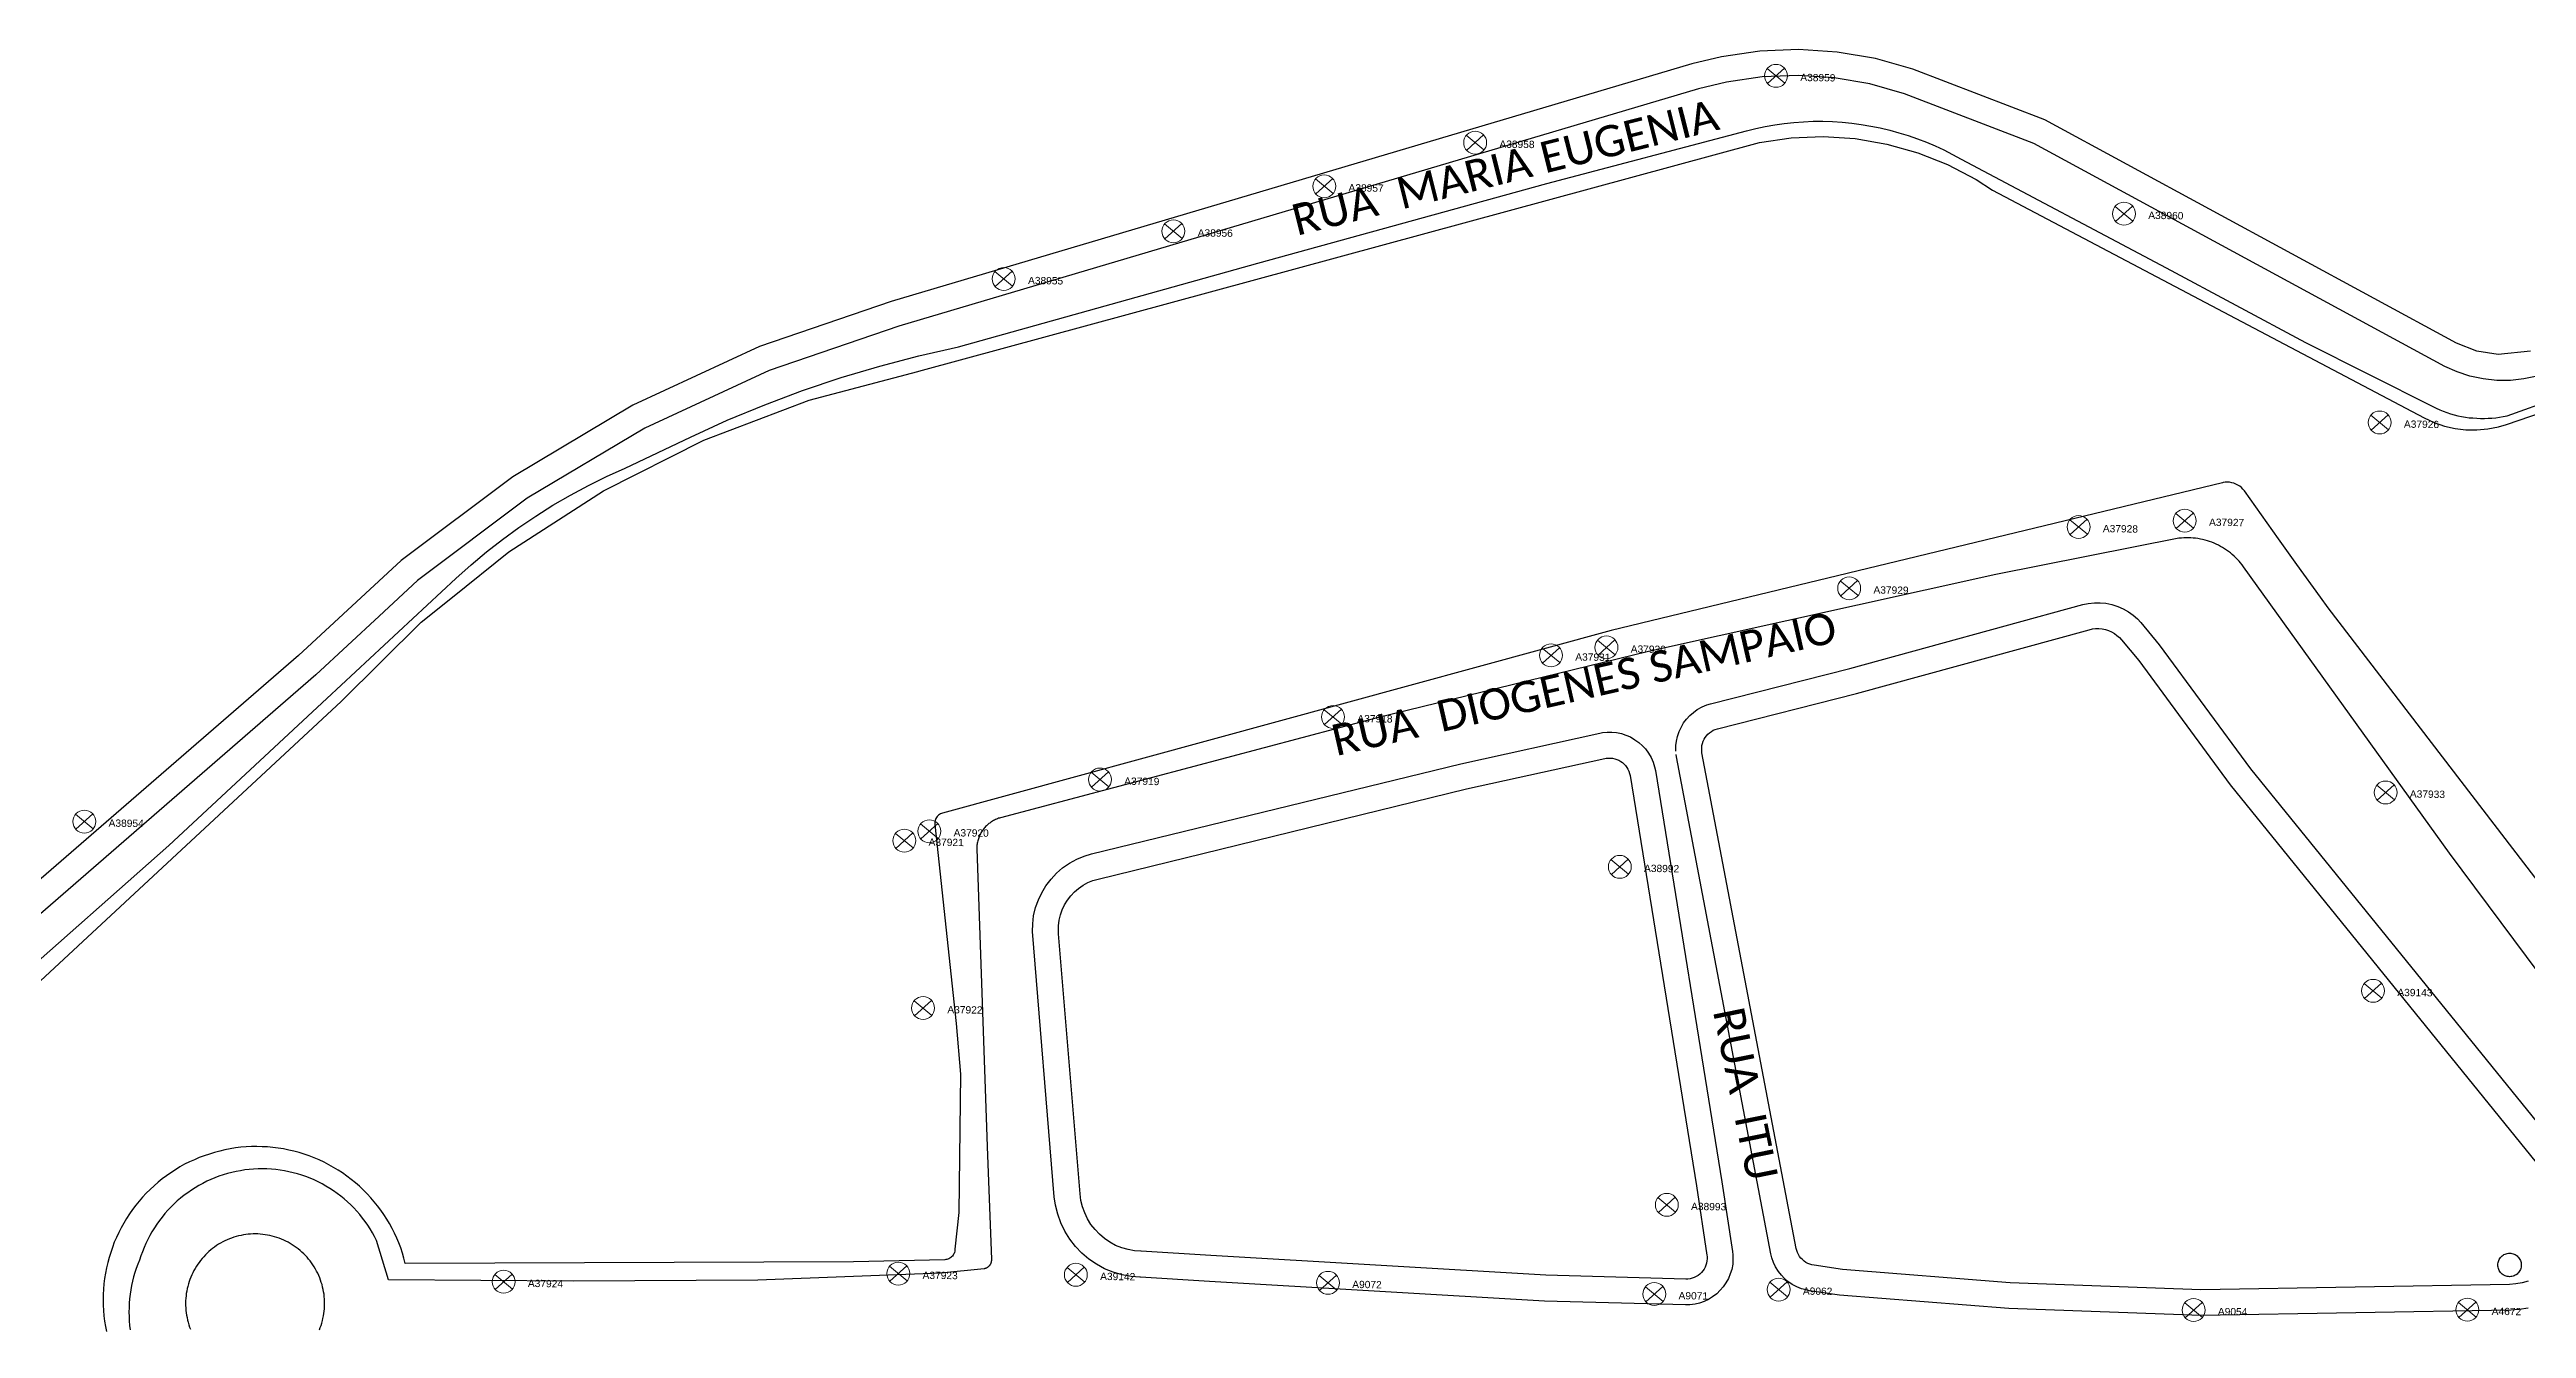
# Model space of a CAD drawing. Header units: millimetres. Extents: x 676447 to 689606, y 7455628 to 7463967.
# Drawn here: x 684171.5 to 684409.2, y 7460175.7 to 7460298.4 of the extents above; entities that cross this region are included whole.
import ezdxf

# ---------------------------------------------------------------- set-up
doc = ezdxf.new("R2010")
doc.units = ezdxf.units.MM
doc.header["$LTSCALE"] = 0.1
doc.header["$MEASUREMENT"] = 0
doc.linetypes.add('PHANTOM2', pattern=[1.25, 0.625, -0.125, 0.125, -0.125, 0.125, -0.125])
doc.layers.add('10.4-Postes', color=1, linetype='Continuous', lineweight=0)
for name, color, linetype in [('Caixas Subterrâneas', 5, 'Continuous'), ('LEGENDAS_INFRAESTRUTURAS', 7, 'Continuous'), ('MUB_MEIOFIO', 7, 'Continuous'), ('MUB_QUADRAS', 7, 'Continuous'), ('MUB_SEGMENTO', 7, 'Continuous'), ('NOS_DE_INFRAESTRUTURA', 7, 'Continuous')]:
    doc.layers.add(name, color=color, linetype=linetype)
doc.styles.add('Legend', font='calibri.ttf')
doc.styles.get("Standard").update_dxf_attribs({"font": 'arial.ttf'})

# ---------------------------------------------------------------- blocks, each defined once
blk = doc.blocks.new('PTPT')
at = {"layer": '10.4-Postes', "color": 1, "linetype": 'PHANTOM2'}
for points in [[(-0.0000079, 0.0000104), (0.0000075, -0.000002)], [(0.000007, 0.0000109), (-0.0000074, -0.0000025)]]:
    blk.add_lwpolyline(points, dxfattribs=at)
at = {"layer": '10.4-Postes', "color": 1}
blk.add_circle((-0.0000002, 0.0000042), 0.00000987, dxfattribs=at)
blk = doc.blocks.new('MHMZ')
at = {"linetype": 'PHANTOM2'}
blk.add_circle((0, 0), 0.0000101, dxfattribs=at)

msp = doc.modelspace()

# ---------------------------------------------------------------- linework, layer by layer
at = {"layer": 'MUB_MEIOFIO', "color": 253, "linetype": 'Continuous'}
for points in [[(684410.24, 7460267.02), (684408.97, 7460266.76), (684407.68, 7460266.62), (684406.37, 7460266.62), (684405.07, 7460266.76), (684403.79, 7460267.03), (684402.55, 7460267.44), (684401.39, 7460267.95), (684361.95, 7460289.35), (684349.54, 7460294.12), (684346.19, 7460295.07), (684342.79, 7460295.64), (684339.34, 7460295.87), (684335.88, 7460295.73), (684332.44, 7460295.22), (684329.77, 7460294.57), (684253.04, 7460271.82), (684240.59, 7460267.57), (684228.67, 7460262.05), (684217.38, 7460255.33), (684206.86, 7460247.45), (684203.17, 7460244.03), (684197.1, 7460238.4), (684162.38, 7460208.3)], [(684167.67, 7460208.47), (684183, 7460222.03), (684198.14, 7460236.11), (684210.54, 7460247.64), (684211.99, 7460248.94), (684213.48, 7460250.19), (684215.02, 7460251.38), (684216.59, 7460252.53), (684218.2, 7460253.62), (684219.85, 7460254.65), (684221.54, 7460255.63), (684223.26, 7460256.54), (684225, 7460257.4), (684226.78, 7460258.2), (684233.05, 7460261.19), (684236.58, 7460262.8), (684240.17, 7460264.29), (684243.8, 7460265.66), (684247.49, 7460266.89), (684251.21, 7460268), (684254.97, 7460268.98), (684258.76, 7460269.83), (684287.48, 7460277.88), (684315.2, 7460285.52), (684334.36, 7460290.57), (684335.26, 7460290.79), (684336.16, 7460290.98), (684337.08, 7460291.14), (684337.99, 7460291.27), (684338.92, 7460291.36), (684339.84, 7460291.43), (684340.77, 7460291.47), (684341.69, 7460291.47), (684342.62, 7460291.44), (684343.54, 7460291.38), (684344.47, 7460291.29), (684345.39, 7460291.17), (684346.3, 7460291.02), (684347.21, 7460290.84), (684348.11, 7460290.62), (684349, 7460290.38), (684349.89, 7460290.1), (684350.77, 7460289.8), (684351.63, 7460289.47), (684352.48, 7460289.11), (684353.32, 7460288.72), (684354.15, 7460288.3), (684354.96, 7460287.85), (684374.64, 7460277.42), (684388.01, 7460270.25), (684400.22, 7460264.11), (684400.55, 7460263.95), (684400.89, 7460263.8), (684401.23, 7460263.67), (684401.57, 7460263.54), (684401.92, 7460263.43), (684402.27, 7460263.33), (684402.63, 7460263.24), (684402.99, 7460263.17), (684403.35, 7460263.1), (684403.71, 7460263.05), (684404.07, 7460263.02), (684404.44, 7460262.99), (684404.8, 7460262.98), (684405.17, 7460262.98), (684405.54, 7460262.99), (684405.9, 7460263.01), (684406.26, 7460263.05), (684406.63, 7460263.1), (684406.99, 7460263.16), (684407.35, 7460263.24), (684425.91, 7460269.86)], [(684417.9, 7460199.7), (684401.82, 7460221.29), (684382.06, 7460248.76), (684381.92, 7460248.94), (684381.78, 7460249.12), (684381.63, 7460249.29), (684381.48, 7460249.46), (684381.32, 7460249.62), (684381.15, 7460249.78), (684380.98, 7460249.93), (684380.8, 7460250.08), (684380.62, 7460250.22), (684380.43, 7460250.35), (684380.24, 7460250.48), (684380.05, 7460250.6), (684379.85, 7460250.71), (684379.65, 7460250.82), (684379.44, 7460250.92), (684379.23, 7460251.01), (684379.02, 7460251.1), (684378.8, 7460251.17), (684378.59, 7460251.24), (684378.37, 7460251.31), (684378.14, 7460251.36), (684377.92, 7460251.41), (684377.69, 7460251.45), (684377.47, 7460251.48), (684377.24, 7460251.51), (684377.01, 7460251.52), (684376.78, 7460251.53), (684376.55, 7460251.53), (684376.32, 7460251.52), (684376.1, 7460251.51), (684375.87, 7460251.49), (684358.3, 7460248), (684324.97, 7460240.63), (684298.93, 7460234.27), (684262.8, 7460224.69), (684262.7, 7460224.66), (684262.6, 7460224.63), (684262.5, 7460224.59), (684262.4, 7460224.55), (684262.31, 7460224.51), (684262.21, 7460224.46), (684262.12, 7460224.41), (684262.03, 7460224.36), (684261.93, 7460224.3), (684261.85, 7460224.25), (684261.76, 7460224.18), (684261.68, 7460224.12), (684261.59, 7460224.05), (684261.52, 7460223.98), (684261.44, 7460223.91), (684261.36, 7460223.83), (684261.29, 7460223.76), (684261.22, 7460223.68), (684261.16, 7460223.59), (684261.09, 7460223.51), (684261.03, 7460223.42), (684260.98, 7460223.33), (684260.92, 7460223.24), (684260.87, 7460223.15), (684260.82, 7460223.05), (684260.78, 7460222.96), (684260.74, 7460222.86), (684260.7, 7460222.76), (684260.67, 7460222.66), (684260.64, 7460222.56), (684260.61, 7460222.46), (684260.58, 7460222.35), (684260.56, 7460222.25), (684260.55, 7460222.15), (684260.53, 7460222.04), (684260.52, 7460221.94), (684260.52, 7460221.83), (684260.52, 7460221.72), (684261.52, 7460193.15), (684261.92, 7460182.32), (684261.92, 7460182.29), (684261.92, 7460182.26), (684261.92, 7460182.23), (684261.92, 7460182.2), (684261.91, 7460182.17), (684261.91, 7460182.14), (684261.9, 7460182.11), (684261.9, 7460182.08), (684261.89, 7460182.05), (684261.88, 7460182.02), (684261.87, 7460181.99), (684261.86, 7460181.96), (684261.85, 7460181.93), (684261.84, 7460181.91), (684261.82, 7460181.88), (684261.81, 7460181.85), (684261.79, 7460181.83), (684261.78, 7460181.8), (684261.76, 7460181.78), (684261.74, 7460181.75), (684261.72, 7460181.73), (684261.7, 7460181.71), (684261.68, 7460181.68), (684261.66, 7460181.66), (684261.64, 7460181.64), (684261.62, 7460181.62), (684261.59, 7460181.6), (684261.57, 7460181.58), (684261.55, 7460181.57), (684261.52, 7460181.55), (684261.5, 7460181.53), (684261.47, 7460181.52), (684261.44, 7460181.5), (684261.42, 7460181.49), (684261.39, 7460181.48), (684261.36, 7460181.47), (684261.33, 7460181.46), (684261.3, 7460181.45), (684261.27, 7460181.44), (684261.24, 7460181.43), (684257.03, 7460181.01), (684239.51, 7460180.35), (684221.79, 7460180.25), (684204.06, 7460180.36), (684202.92, 7460184.14), (684202.73, 7460184.52), (684202.52, 7460184.89), (684202.31, 7460185.26), (684202.07, 7460185.61), (684201.83, 7460185.96), (684201.57, 7460186.3), (684201.31, 7460186.63), (684201.03, 7460186.95), (684200.74, 7460187.27), (684200.44, 7460187.57), (684200.13, 7460187.86), (684199.81, 7460188.14), (684199.48, 7460188.41), (684199.14, 7460188.66), (684198.79, 7460188.91), (684198.43, 7460189.14), (684198.07, 7460189.36), (684197.7, 7460189.57), (684197.32, 7460189.76), (684196.93, 7460189.95), (684196.54, 7460190.11), (684196.15, 7460190.27), (684195.74, 7460190.41), (684195.34, 7460190.53), (684194.93, 7460190.64), (684194.51, 7460190.74), (684194.09, 7460190.82), (684193.67, 7460190.89), (684193.25, 7460190.95), (684192.83, 7460190.99), (684192.4, 7460191.01), (684191.98, 7460191.02), (684191.55, 7460191.01), (684191.13, 7460190.99), (684190.7, 7460190.96), (684190.28, 7460190.91), (684189.86, 7460190.84), (684189.44, 7460190.77), (684189.03, 7460190.67), (684188.61, 7460190.56), (684188.21, 7460190.44), (684187.8, 7460190.31), (684187.41, 7460190.16), (684187.01, 7460189.99), (684186.63, 7460189.82), (684186.25, 7460189.62), (684185.87, 7460189.42), (684185.51, 7460189.2), (684185.15, 7460188.98), (684184.8, 7460188.73), (684184.45, 7460188.48), (684184.12, 7460188.21), (684183.8, 7460187.94), (684183.49, 7460187.65), (684183.18, 7460187.35), (684182.89, 7460187.04), (684182.61, 7460186.72), (684182.34, 7460186.39), (684182.08, 7460186.06), (684181.83, 7460185.71), (684181.6, 7460185.36), (684181.37, 7460184.99), (684181.16, 7460184.62), (684180.97, 7460184.24), (684180.78, 7460183.86), (684180.61, 7460183.47), (684180.46, 7460183.07), (684180.32, 7460182.67), (684180.19, 7460182.27), (684180.02, 7460181.87), (684179.87, 7460181.47), (684179.74, 7460181.07), (684179.61, 7460180.66), (684179.51, 7460180.25), (684179.41, 7460179.83), (684179.33, 7460179.41), (684179.27, 7460178.99), (684179.22, 7460178.56), (684179.19, 7460178.14), (684179.17, 7460177.71), (684179.16, 7460177.28), (684179.17, 7460176.85), (684179.19, 7460176.43), (684179.23, 7460176), (684179.29, 7460175.58)], [(684327.59, 7460231.08), (684327.59, 7460231.6), (684327.65, 7460232.03), (684327.74, 7460232.47), (684327.91, 7460232.96), (684328.09, 7460233.34), (684328.34, 7460233.79), (684328.63, 7460234.15), (684328.94, 7460234.5), (684329.29, 7460234.79), (684329.64, 7460235.05), (684330.11, 7460235.32), (684330.56, 7460235.5), (684330.92, 7460235.6), (684344.29, 7460238.99), (684366.65, 7460245.13), (684367.17, 7460245.24), (684367.75, 7460245.3), (684368.31, 7460245.3), (684368.86, 7460245.25), (684369.44, 7460245.14), (684369.99, 7460244.95), (684370.5, 7460244.73), (684371.01, 7460244.44), (684371.47, 7460244.11), (684371.88, 7460243.75), (684372.2, 7460243.41), (684373.98, 7460241.28), (684382.74, 7460229.37), (684413.56, 7460191.37)], [(684267.95, 7460188.34), (684265.87, 7460213.79), (684265.88, 7460214.5), (684265.97, 7460215.28), (684266.16, 7460216.07), (684266.43, 7460216.81), (684266.75, 7460217.49), (684267.15, 7460218.16), (684267.64, 7460218.8), (684268.17, 7460219.36), (684268.75, 7460219.87), (684269.4, 7460220.32), (684270.11, 7460220.71), (684270.83, 7460221), (684271.51, 7460221.21), (684306.96, 7460229.87), (684320.3, 7460232.8), (684320.56, 7460232.85), (684320.99, 7460232.89), (684321.44, 7460232.89), (684321.89, 7460232.85), (684322.39, 7460232.75), (684322.8, 7460232.6), (684323.25, 7460232.43), (684323.67, 7460232.16), (684324.05, 7460231.9), (684324.39, 7460231.59), (684324.67, 7460231.28), (684324.98, 7460230.87), (684325.21, 7460230.47), (684325.41, 7460230.03), (684325.55, 7460229.58), (684325.63, 7460229.22), (684332.02, 7460189.76), (684333.03, 7460183.1), (684333.07, 7460182.78), (684333.07, 7460182.33), (684333.05, 7460181.88), (684332.95, 7460181.38), (684332.82, 7460180.96), (684332.65, 7460180.51), (684332.4, 7460180.08), (684332.13, 7460179.69), (684331.85, 7460179.37), (684331.52, 7460179.04), (684331.12, 7460178.74), (684330.73, 7460178.5), (684330.3, 7460178.3), (684329.87, 7460178.15), (684329.44, 7460178.04), (684328.93, 7460177.97), (684328.51, 7460177.97), (684315, 7460178.34), (684282.83, 7460180.22), (684276.21, 7460180.63), (684276.17, 7460180.63), (684275.32, 7460180.7), (684274.46, 7460180.85), (684273.61, 7460181.1), (684272.78, 7460181.43), (684271.99, 7460181.86), (684271.27, 7460182.36), (684270.58, 7460182.93), (684269.98, 7460183.58), (684269.43, 7460184.27), (684268.96, 7460185.04), (684268.58, 7460185.83), (684268.28, 7460186.67), (684268.07, 7460187.52), (684267.95, 7460188.34)], [(684409.36, 7460177.67), (684408.52, 7460177.52), (684407.7, 7460177.45), (684377.96, 7460176.95), (684359.54, 7460177.62), (684343.31, 7460178.9), (684340.43, 7460179.33), (684340.11, 7460179.4), (684339.65, 7460179.51), (684339.19, 7460179.7), (684338.76, 7460179.93), (684338.35, 7460180.22), (684338, 7460180.53), (684337.72, 7460180.83), (684337.43, 7460181.18), (684337.16, 7460181.62), (684336.96, 7460182.05), (684336.81, 7460182.48), (684336.72, 7460182.86), (684327.64, 7460230.53), (684327.62, 7460230.74)], [(684197.44, 7460175.57), (684197.52, 7460175.79), (684197.6, 7460176.01), (684197.67, 7460176.23), (684197.73, 7460176.46), (684197.78, 7460176.68), (684197.83, 7460176.91), (684197.87, 7460177.14), (684197.9, 7460177.37), (684197.92, 7460177.6), (684197.93, 7460177.84), (684197.94, 7460178.07), (684197.93, 7460178.3), (684197.92, 7460178.53), (684197.9, 7460178.77), (684197.88, 7460179), (684197.84, 7460179.23), (684197.8, 7460179.46), (684197.75, 7460179.68), (684197.69, 7460179.91), (684197.62, 7460180.13), (684197.55, 7460180.35), (684197.47, 7460180.57), (684197.38, 7460180.78), (684197.28, 7460181), (684197.17, 7460181.2), (684197.06, 7460181.41), (684196.94, 7460181.61), (684196.82, 7460181.8), (684196.68, 7460182), (684196.55, 7460182.18), (684196.4, 7460182.36), (684196.25, 7460182.54), (684196.09, 7460182.71), (684195.93, 7460182.88), (684195.76, 7460183.04), (684195.58, 7460183.19), (684195.4, 7460183.34), (684195.22, 7460183.48), (684195.03, 7460183.61), (684194.83, 7460183.74), (684194.63, 7460183.86), (684194.43, 7460183.98), (684194.22, 7460184.08), (684194.01, 7460184.18), (684193.8, 7460184.27), (684193.58, 7460184.36), (684193.36, 7460184.44), (684193.14, 7460184.51), (684192.92, 7460184.57), (684192.69, 7460184.62), (684192.46, 7460184.67), (684192.23, 7460184.7), (684192, 7460184.73), (684191.77, 7460184.75), (684191.54, 7460184.77), (684191.3, 7460184.77), (684191.07, 7460184.77), (684190.84, 7460184.76), (684190.61, 7460184.74), (684190.38, 7460184.71), (684190.15, 7460184.68), (684189.92, 7460184.64), (684189.69, 7460184.58), (684189.46, 7460184.53), (684189.24, 7460184.46), (684189.02, 7460184.38), (684188.8, 7460184.3), (684188.59, 7460184.21), (684188.38, 7460184.11), (684188.17, 7460184.01), (684187.96, 7460183.9), (684187.76, 7460183.78), (684187.57, 7460183.65), (684187.38, 7460183.52), (684187.19, 7460183.38), (684187.01, 7460183.24), (684186.83, 7460183.09), (684186.66, 7460182.93), (684186.5, 7460182.76), (684186.34, 7460182.59), (684186.18, 7460182.42), (684186.03, 7460182.24), (684185.89, 7460182.05), (684185.76, 7460181.86), (684185.63, 7460181.67), (684185.51, 7460181.47), (684185.4, 7460181.27), (684185.29, 7460181.06), (684185.19, 7460180.85), (684185.1, 7460180.64), (684185.01, 7460180.42), (684184.94, 7460180.2), (684184.87, 7460179.98), (684184.8, 7460179.75), (684184.75, 7460179.53), (684184.71, 7460179.3), (684184.67, 7460179.07), (684184.64, 7460178.84), (684184.62, 7460178.61), (684184.6, 7460178.37), (684184.6, 7460178.14), (684184.6, 7460177.91), (684184.61, 7460177.68), (684184.63, 7460177.44), (684184.66, 7460177.21), (684184.69, 7460176.98)], [(684184.69, 7460176.98), (684184.69, 7460176.98), (684184.74, 7460176.75), (684184.79, 7460176.52), (684184.85, 7460176.3), (684184.91, 7460176.07), (684184.99, 7460175.85), (684185.07, 7460175.63)]]:
    msp.add_lwpolyline(points, dxfattribs=at)
at = {"layer": 'MUB_MEIOFIO', "linetype": 'Continuous'}
for points in [[(684410.24, 7460267.02), (684408.97, 7460266.76), (684407.68, 7460266.62), (684406.37, 7460266.62), (684405.07, 7460266.76), (684403.79, 7460267.03), (684402.55, 7460267.44), (684401.39, 7460267.95), (684361.95, 7460289.35), (684349.54, 7460294.12), (684346.19, 7460295.07), (684342.79, 7460295.64), (684339.34, 7460295.87), (684335.88, 7460295.73), (684332.44, 7460295.22), (684329.77, 7460294.57), (684253.04, 7460271.82), (684240.59, 7460267.57), (684228.67, 7460262.05), (684217.38, 7460255.33), (684206.86, 7460247.45), (684203.17, 7460244.03), (684197.1, 7460238.4), (684162.38, 7460208.3)], [(684167.67, 7460208.47), (684183, 7460222.03), (684198.14, 7460236.11), (684210.54, 7460247.64), (684211.99, 7460248.94), (684213.48, 7460250.19), (684215.02, 7460251.38), (684216.59, 7460252.53), (684218.2, 7460253.62), (684219.85, 7460254.65), (684221.54, 7460255.63), (684223.26, 7460256.54), (684225, 7460257.4), (684226.78, 7460258.2), (684233.05, 7460261.19), (684236.58, 7460262.8), (684240.17, 7460264.29), (684243.8, 7460265.66), (684247.49, 7460266.89), (684251.21, 7460268), (684254.97, 7460268.98), (684258.76, 7460269.83), (684287.48, 7460277.88), (684315.2, 7460285.52), (684334.36, 7460290.57), (684335.26, 7460290.79), (684336.16, 7460290.98), (684337.08, 7460291.14), (684337.99, 7460291.27), (684338.92, 7460291.36), (684339.84, 7460291.43), (684340.77, 7460291.47), (684341.69, 7460291.47), (684342.62, 7460291.44), (684343.54, 7460291.38), (684344.47, 7460291.29), (684345.39, 7460291.17), (684346.3, 7460291.02), (684347.21, 7460290.84), (684348.11, 7460290.62), (684349, 7460290.38), (684349.89, 7460290.1), (684350.77, 7460289.8), (684351.63, 7460289.47), (684352.48, 7460289.11), (684353.32, 7460288.72), (684354.15, 7460288.3), (684354.96, 7460287.85), (684374.64, 7460277.42), (684388.01, 7460270.25), (684400.22, 7460264.11), (684400.55, 7460263.95), (684400.89, 7460263.8), (684401.23, 7460263.67), (684401.57, 7460263.54), (684401.92, 7460263.43), (684402.27, 7460263.33), (684402.63, 7460263.24), (684402.99, 7460263.17), (684403.35, 7460263.1), (684403.71, 7460263.05), (684404.07, 7460263.02), (684404.44, 7460262.99), (684404.8, 7460262.98), (684405.17, 7460262.98), (684405.54, 7460262.99), (684405.9, 7460263.01), (684406.26, 7460263.05), (684406.63, 7460263.1), (684406.99, 7460263.16), (684407.35, 7460263.24), (684425.91, 7460269.86)], [(684417.9, 7460199.7), (684401.82, 7460221.29), (684382.06, 7460248.76), (684381.92, 7460248.94), (684381.78, 7460249.12), (684381.63, 7460249.29), (684381.48, 7460249.46), (684381.32, 7460249.62), (684381.15, 7460249.78), (684380.98, 7460249.93), (684380.8, 7460250.08), (684380.62, 7460250.22), (684380.43, 7460250.35), (684380.24, 7460250.48), (684380.05, 7460250.6), (684379.85, 7460250.71), (684379.65, 7460250.82), (684379.44, 7460250.92), (684379.23, 7460251.01), (684379.02, 7460251.1), (684378.8, 7460251.17), (684378.59, 7460251.24), (684378.37, 7460251.31), (684378.14, 7460251.36), (684377.92, 7460251.41), (684377.69, 7460251.45), (684377.47, 7460251.48), (684377.24, 7460251.51), (684377.01, 7460251.52), (684376.78, 7460251.53), (684376.55, 7460251.53), (684376.32, 7460251.52), (684376.1, 7460251.51), (684375.87, 7460251.49), (684358.3, 7460248), (684324.97, 7460240.63), (684298.93, 7460234.27), (684262.8, 7460224.69), (684262.7, 7460224.66), (684262.6, 7460224.63), (684262.5, 7460224.59), (684262.4, 7460224.55), (684262.31, 7460224.51), (684262.21, 7460224.46), (684262.12, 7460224.41), (684262.03, 7460224.36), (684261.93, 7460224.3), (684261.85, 7460224.25), (684261.76, 7460224.18), (684261.68, 7460224.12), (684261.59, 7460224.05), (684261.52, 7460223.98), (684261.44, 7460223.91), (684261.36, 7460223.83), (684261.29, 7460223.76), (684261.22, 7460223.68), (684261.16, 7460223.59), (684261.09, 7460223.51), (684261.03, 7460223.42), (684260.98, 7460223.33), (684260.92, 7460223.24), (684260.87, 7460223.15), (684260.82, 7460223.05), (684260.78, 7460222.96), (684260.74, 7460222.86), (684260.7, 7460222.76), (684260.67, 7460222.66), (684260.64, 7460222.56), (684260.61, 7460222.46), (684260.58, 7460222.35), (684260.56, 7460222.25), (684260.55, 7460222.15), (684260.53, 7460222.04), (684260.52, 7460221.94), (684260.52, 7460221.83), (684260.52, 7460221.72), (684261.52, 7460193.15), (684261.92, 7460182.32), (684261.92, 7460182.29), (684261.92, 7460182.26), (684261.92, 7460182.23), (684261.92, 7460182.2), (684261.91, 7460182.17), (684261.91, 7460182.14), (684261.9, 7460182.11), (684261.9, 7460182.08), (684261.89, 7460182.05), (684261.88, 7460182.02), (684261.87, 7460181.99), (684261.86, 7460181.96), (684261.85, 7460181.93), (684261.84, 7460181.91), (684261.82, 7460181.88), (684261.81, 7460181.85), (684261.79, 7460181.83), (684261.78, 7460181.8), (684261.76, 7460181.78), (684261.74, 7460181.75), (684261.72, 7460181.73), (684261.7, 7460181.71), (684261.68, 7460181.68), (684261.66, 7460181.66), (684261.64, 7460181.64), (684261.62, 7460181.62), (684261.59, 7460181.6), (684261.57, 7460181.58), (684261.55, 7460181.57), (684261.52, 7460181.55), (684261.5, 7460181.53), (684261.47, 7460181.52), (684261.44, 7460181.5), (684261.42, 7460181.49), (684261.39, 7460181.48), (684261.36, 7460181.47), (684261.33, 7460181.46), (684261.3, 7460181.45), (684261.27, 7460181.44), (684261.24, 7460181.43), (684257.03, 7460181.01), (684239.51, 7460180.35), (684221.79, 7460180.25), (684204.06, 7460180.36), (684202.92, 7460184.14), (684202.73, 7460184.52), (684202.52, 7460184.89), (684202.31, 7460185.26), (684202.07, 7460185.61), (684201.83, 7460185.96), (684201.57, 7460186.3), (684201.31, 7460186.63), (684201.03, 7460186.95), (684200.74, 7460187.27), (684200.44, 7460187.57), (684200.13, 7460187.86), (684199.81, 7460188.14), (684199.48, 7460188.41), (684199.14, 7460188.66), (684198.79, 7460188.91), (684198.43, 7460189.14), (684198.07, 7460189.36), (684197.7, 7460189.57), (684197.32, 7460189.76), (684196.93, 7460189.95), (684196.54, 7460190.11), (684196.15, 7460190.27), (684195.74, 7460190.41), (684195.34, 7460190.53), (684194.93, 7460190.64), (684194.51, 7460190.74), (684194.09, 7460190.82), (684193.67, 7460190.89), (684193.25, 7460190.95), (684192.83, 7460190.99), (684192.4, 7460191.01), (684191.98, 7460191.02), (684191.55, 7460191.01), (684191.13, 7460190.99), (684190.7, 7460190.96), (684190.28, 7460190.91), (684189.86, 7460190.84), (684189.44, 7460190.77), (684189.03, 7460190.67), (684188.61, 7460190.56), (684188.21, 7460190.44), (684187.8, 7460190.31), (684187.41, 7460190.16), (684187.01, 7460189.99), (684186.63, 7460189.82), (684186.25, 7460189.62), (684185.87, 7460189.42), (684185.51, 7460189.2), (684185.15, 7460188.98), (684184.8, 7460188.73), (684184.45, 7460188.48), (684184.12, 7460188.21), (684183.8, 7460187.94), (684183.49, 7460187.65), (684183.18, 7460187.35), (684182.89, 7460187.04), (684182.61, 7460186.72), (684182.34, 7460186.39), (684182.08, 7460186.06), (684181.83, 7460185.71), (684181.6, 7460185.36), (684181.37, 7460184.99), (684181.16, 7460184.62), (684180.97, 7460184.24), (684180.78, 7460183.86), (684180.61, 7460183.47), (684180.46, 7460183.07), (684180.32, 7460182.67), (684180.19, 7460182.27), (684180.02, 7460181.87), (684179.87, 7460181.47), (684179.74, 7460181.07), (684179.61, 7460180.66), (684179.51, 7460180.25), (684179.41, 7460179.83), (684179.33, 7460179.41), (684179.27, 7460178.99), (684179.22, 7460178.56), (684179.19, 7460178.14), (684179.17, 7460177.71), (684179.16, 7460177.28), (684179.17, 7460176.85), (684179.19, 7460176.43), (684179.23, 7460176), (684179.29, 7460175.58)], [(684327.59, 7460231.08), (684327.59, 7460231.6), (684327.65, 7460232.03), (684327.74, 7460232.47), (684327.91, 7460232.96), (684328.09, 7460233.34), (684328.34, 7460233.79), (684328.63, 7460234.15), (684328.94, 7460234.5), (684329.29, 7460234.79), (684329.64, 7460235.05), (684330.11, 7460235.32), (684330.56, 7460235.5), (684330.92, 7460235.6), (684344.29, 7460238.99), (684366.65, 7460245.13), (684367.17, 7460245.24), (684367.75, 7460245.3), (684368.31, 7460245.3), (684368.86, 7460245.25), (684369.44, 7460245.14), (684369.99, 7460244.95), (684370.5, 7460244.73), (684371.01, 7460244.44), (684371.47, 7460244.11), (684371.88, 7460243.75), (684372.2, 7460243.41), (684373.98, 7460241.28), (684382.74, 7460229.37), (684413.56, 7460191.37)], [(684267.95, 7460188.34), (684265.87, 7460213.79), (684265.88, 7460214.5), (684265.97, 7460215.28), (684266.16, 7460216.07), (684266.43, 7460216.81), (684266.75, 7460217.49), (684267.15, 7460218.16), (684267.64, 7460218.8), (684268.17, 7460219.36), (684268.75, 7460219.87), (684269.4, 7460220.32), (684270.11, 7460220.71), (684270.83, 7460221), (684271.51, 7460221.21), (684306.96, 7460229.87), (684320.3, 7460232.8), (684320.56, 7460232.85), (684320.99, 7460232.89), (684321.44, 7460232.89), (684321.89, 7460232.85), (684322.39, 7460232.75), (684322.8, 7460232.6), (684323.25, 7460232.43), (684323.67, 7460232.16), (684324.05, 7460231.9), (684324.39, 7460231.59), (684324.67, 7460231.28), (684324.98, 7460230.87), (684325.21, 7460230.47), (684325.41, 7460230.03), (684325.55, 7460229.58), (684325.63, 7460229.22), (684332.02, 7460189.76), (684333.03, 7460183.1), (684333.07, 7460182.78), (684333.07, 7460182.33), (684333.05, 7460181.88), (684332.95, 7460181.38), (684332.82, 7460180.96), (684332.65, 7460180.51), (684332.4, 7460180.08), (684332.13, 7460179.69), (684331.85, 7460179.37), (684331.52, 7460179.04), (684331.12, 7460178.74), (684330.73, 7460178.5), (684330.3, 7460178.3), (684329.87, 7460178.15), (684329.44, 7460178.04), (684328.93, 7460177.97), (684328.51, 7460177.97), (684315, 7460178.34), (684282.83, 7460180.22), (684276.21, 7460180.63), (684276.17, 7460180.63), (684275.32, 7460180.7), (684274.46, 7460180.85), (684273.61, 7460181.1), (684272.78, 7460181.43), (684271.99, 7460181.86), (684271.27, 7460182.36), (684270.58, 7460182.93), (684269.98, 7460183.58), (684269.43, 7460184.27), (684268.96, 7460185.04), (684268.58, 7460185.83), (684268.28, 7460186.67), (684268.07, 7460187.52), (684267.95, 7460188.34)], [(684409.36, 7460177.67), (684408.52, 7460177.52), (684407.7, 7460177.45), (684377.96, 7460176.95), (684359.54, 7460177.62), (684343.31, 7460178.9), (684340.43, 7460179.33), (684340.11, 7460179.4), (684339.65, 7460179.51), (684339.19, 7460179.7), (684338.76, 7460179.93), (684338.35, 7460180.22), (684338, 7460180.53), (684337.72, 7460180.83), (684337.43, 7460181.18), (684337.16, 7460181.62), (684336.96, 7460182.05), (684336.81, 7460182.48), (684336.72, 7460182.86), (684327.64, 7460230.53), (684327.62, 7460230.74)], [(684197.44, 7460175.57), (684197.52, 7460175.79), (684197.6, 7460176.01), (684197.67, 7460176.23), (684197.73, 7460176.46), (684197.78, 7460176.68), (684197.83, 7460176.91), (684197.87, 7460177.14), (684197.9, 7460177.37), (684197.92, 7460177.6), (684197.93, 7460177.84), (684197.94, 7460178.07), (684197.93, 7460178.3), (684197.92, 7460178.53), (684197.9, 7460178.77), (684197.88, 7460179), (684197.84, 7460179.23), (684197.8, 7460179.46), (684197.75, 7460179.68), (684197.69, 7460179.91), (684197.62, 7460180.13), (684197.55, 7460180.35), (684197.47, 7460180.57), (684197.38, 7460180.78), (684197.28, 7460181), (684197.17, 7460181.2), (684197.06, 7460181.41), (684196.94, 7460181.61), (684196.82, 7460181.8), (684196.68, 7460182), (684196.55, 7460182.18), (684196.4, 7460182.36), (684196.25, 7460182.54), (684196.09, 7460182.71), (684195.93, 7460182.88), (684195.76, 7460183.04), (684195.58, 7460183.19), (684195.4, 7460183.34), (684195.22, 7460183.48), (684195.03, 7460183.61), (684194.83, 7460183.74), (684194.63, 7460183.86), (684194.43, 7460183.98), (684194.22, 7460184.08), (684194.01, 7460184.18), (684193.8, 7460184.27), (684193.58, 7460184.36), (684193.36, 7460184.44), (684193.14, 7460184.51), (684192.92, 7460184.57), (684192.69, 7460184.62), (684192.46, 7460184.67), (684192.23, 7460184.7), (684192, 7460184.73), (684191.77, 7460184.75), (684191.54, 7460184.77), (684191.3, 7460184.77), (684191.07, 7460184.77), (684190.84, 7460184.76), (684190.61, 7460184.74), (684190.38, 7460184.71), (684190.15, 7460184.68), (684189.92, 7460184.64), (684189.69, 7460184.58), (684189.46, 7460184.53), (684189.24, 7460184.46), (684189.02, 7460184.38), (684188.8, 7460184.3), (684188.59, 7460184.21), (684188.38, 7460184.11), (684188.17, 7460184.01), (684187.96, 7460183.9), (684187.76, 7460183.78), (684187.57, 7460183.65), (684187.38, 7460183.52), (684187.19, 7460183.38), (684187.01, 7460183.24), (684186.83, 7460183.09), (684186.66, 7460182.93), (684186.5, 7460182.76), (684186.34, 7460182.59), (684186.18, 7460182.42), (684186.03, 7460182.24), (684185.89, 7460182.05), (684185.76, 7460181.86), (684185.63, 7460181.67), (684185.51, 7460181.47), (684185.4, 7460181.27), (684185.29, 7460181.06), (684185.19, 7460180.85), (684185.1, 7460180.64), (684185.01, 7460180.42), (684184.94, 7460180.2), (684184.87, 7460179.98), (684184.8, 7460179.75), (684184.75, 7460179.53), (684184.71, 7460179.3), (684184.67, 7460179.07), (684184.64, 7460178.84), (684184.62, 7460178.61), (684184.6, 7460178.37), (684184.6, 7460178.14), (684184.6, 7460177.91), (684184.61, 7460177.68), (684184.63, 7460177.44), (684184.66, 7460177.21), (684184.69, 7460176.98)], [(684184.69, 7460176.98), (684184.69, 7460176.98), (684184.74, 7460176.75), (684184.79, 7460176.52), (684184.85, 7460176.3), (684184.91, 7460176.07), (684184.99, 7460175.85), (684185.07, 7460175.63)]]:
    msp.add_lwpolyline(points, dxfattribs=at)
at = {"layer": 'MUB_QUADRAS', "linetype": 'Continuous'}
for points in [[(684409.61, 7460269.42), (684406.5, 7460269.1), (684404.44, 7460269.43), (684402.49, 7460270.18), (684362.99, 7460291.61), (684350.32, 7460296.48), (684346.74, 7460297.49), (684343.08, 7460298.11), (684339.37, 7460298.35), (684335.65, 7460298.2), (684331.97, 7460297.66), (684329.12, 7460296.97), (684252.29, 7460274.18), (684239.67, 7460269.88), (684227.51, 7460264.25), (684216, 7460257.39), (684205.27, 7460249.36), (684195.44, 7460240.25), (684157.06, 7460207.03)], [(684158.01, 7460197.3), (684199.54, 7460235.84), (684207.2, 7460243.44), (684210.2, 7460245.85), (684215.62, 7460250.2), (684224.69, 7460256.04), (684234.33, 7460260.9), (684244.42, 7460264.73), (684254.86, 7460267.48), (684254.94, 7460267.5), (684335.62, 7460289.44), (684338.67, 7460289.89), (684341.74, 7460290.01), (684344.81, 7460289.81), (684347.85, 7460289.29), (684350.81, 7460288.46), (684353.67, 7460287.32), (684356.4, 7460285.89), (684357.99, 7460284.88), (684399.4, 7460263.03), (684400.35, 7460262.59), (684401.34, 7460262.25), (684402.36, 7460262.02), (684403.4, 7460261.9), (684404.45, 7460261.88), (684405.49, 7460261.98), (684406.52, 7460262.18), (684407.29, 7460262.41), (684417.48, 7460265.88)], [(684487.21, 7460118.43), (684390.19, 7460244.81), (684389.44, 7460245.85), (684387.17, 7460248.98), (684385.43, 7460251.44), (684382.14, 7460256.03), (684382, 7460256.19), (684381.86, 7460256.34), (684381.7, 7460256.47), (684381.52, 7460256.59), (684381.33, 7460256.68), (684381.14, 7460256.76), (684380.94, 7460256.81), (684380.73, 7460256.85), (684380.52, 7460256.86), (684380.31, 7460256.85), (684380.11, 7460256.82), (684380.04, 7460256.8), (684321.39, 7460242.64), (684257.22, 7460225.12), (684257.12, 7460225.09), (684257.03, 7460225.05), (684256.94, 7460225), (684256.85, 7460224.93), (684256.78, 7460224.86), (684256.71, 7460224.79), (684256.64, 7460224.7), (684256.59, 7460224.61), (684256.55, 7460224.51), (684256.52, 7460224.41), (684256.5, 7460224.31), (684256.49, 7460224.21), (684256.49, 7460224.1), (684256.49, 7460224.05), (684258.55, 7460204.94), (684258.96, 7460200.09), (684258.79, 7460186.84), (684258.42, 7460183.33), (684258.42, 7460183.32), (684258.41, 7460183.21), (684258.4, 7460183.11), (684258.37, 7460183.01), (684258.34, 7460182.91), (684258.29, 7460182.82), (684258.24, 7460182.73), (684258.17, 7460182.64), (684258.1, 7460182.57), (684258.02, 7460182.5), (684257.94, 7460182.44), (684257.84, 7460182.39), (684257.75, 7460182.35), (684257.65, 7460182.32), (684257.54, 7460182.31), (684257.44, 7460182.3), (684248.7, 7460182.1), (684205.68, 7460181.95), (684205.55, 7460182.45), (684205.4, 7460182.94), (684205.24, 7460183.43), (684205.05, 7460183.91), (684204.86, 7460184.38), (684204.64, 7460184.85), (684204.41, 7460185.31), (684204.16, 7460185.76), (684203.9, 7460186.2), (684203.62, 7460186.63), (684203.32, 7460187.05), (684203.02, 7460187.46), (684202.69, 7460187.86), (684202.36, 7460188.25), (684202.01, 7460188.63), (684201.65, 7460188.99), (684201.27, 7460189.35), (684200.89, 7460189.68), (684200.49, 7460190.01), (684200.08, 7460190.32), (684199.66, 7460190.62), (684199.23, 7460190.9), (684198.79, 7460191.16), (684198.34, 7460191.41), (684197.88, 7460191.65), (684197.42, 7460191.87), (684196.94, 7460192.07), (684196.46, 7460192.25), (684195.98, 7460192.42), (684195.49, 7460192.57), (684194.99, 7460192.71), (684194.49, 7460192.82), (684193.99, 7460192.92), (684193.48, 7460193.01), (684192.97, 7460193.07), (684192.46, 7460193.12), (684191.94, 7460193.14), (684191.43, 7460193.15), (684190.92, 7460193.15), (684190.4, 7460193.12), (684189.89, 7460193.08), (684189.38, 7460193.02), (684188.87, 7460192.94), (684188.37, 7460192.84), (684187.87, 7460192.72), (684187.37, 7460192.59), (684186.88, 7460192.44), (684186.39, 7460192.28), (684185.91, 7460192.09), (684185.44, 7460191.89), (684184.97, 7460191.68), (684184.51, 7460191.45), (684184.06, 7460191.2), (684183.62, 7460190.93), (684183.19, 7460190.65), (684182.77, 7460190.36), (684182.36, 7460190.05), (684181.96, 7460189.73), (684181.57, 7460189.39), (684181.19, 7460189.04), (684180.83, 7460188.68), (684180.48, 7460188.3), (684180.14, 7460187.92), (684179.82, 7460187.52), (684179.51, 7460187.11), (684179.21, 7460186.69), (684178.93, 7460186.26), (684178.67, 7460185.82), (684178.42, 7460185.37), (684178.18, 7460184.91), (684177.96, 7460184.44), (684177.76, 7460183.97), (684177.58, 7460183.49), (684177.41, 7460183.01), (684177.26, 7460182.51), (684177.13, 7460182.02), (684177.01, 7460181.52), (684176.91, 7460181.01), (684176.83, 7460180.51), (684176.77, 7460180), (684176.72, 7460179.48), (684176.69, 7460178.97), (684176.68, 7460178.46), (684176.69, 7460177.94), (684176.72, 7460177.43), (684176.76, 7460176.92), (684176.82, 7460176.42), (684176.9, 7460175.91), (684177, 7460175.41)], [(684330.07, 7460231.2), (684330.07, 7460231.41), (684330.1, 7460231.61), (684330.14, 7460231.82), (684330.21, 7460232.02), (684330.3, 7460232.21), (684330.4, 7460232.39), (684330.53, 7460232.55), (684330.67, 7460232.71), (684330.83, 7460232.84), (684331, 7460232.97), (684331.18, 7460233.07), (684331.38, 7460233.15), (684331.58, 7460233.21), (684344.92, 7460236.59), (684367.25, 7460242.72), (684367.56, 7460242.79), (684367.87, 7460242.82), (684368.19, 7460242.82), (684368.5, 7460242.79), (684368.81, 7460242.73), (684369.11, 7460242.63), (684369.39, 7460242.51), (684369.67, 7460242.35), (684369.92, 7460242.17), (684370.16, 7460241.96), (684370.35, 7460241.76), (684372.03, 7460239.75), (684380.78, 7460227.85), (684411.66, 7460189.77)], [(684268.36, 7460213.54), (684268.35, 7460213.81), (684268.36, 7460214.33), (684268.42, 7460214.85), (684268.54, 7460215.36), (684268.72, 7460215.85), (684268.94, 7460216.32), (684269.21, 7460216.77), (684269.53, 7460217.19), (684269.89, 7460217.57), (684270.28, 7460217.91), (684270.71, 7460218.21), (684271.17, 7460218.46), (684271.66, 7460218.66), (684272.16, 7460218.81), (684307.52, 7460227.45), (684320.79, 7460230.37), (684320.9, 7460230.39), (684321.11, 7460230.41), (684321.32, 7460230.41), (684321.53, 7460230.39), (684321.73, 7460230.35), (684321.93, 7460230.28), (684322.13, 7460230.2), (684322.31, 7460230.09), (684322.48, 7460229.97), (684322.63, 7460229.83), (684322.77, 7460229.68), (684322.9, 7460229.51), (684323, 7460229.33), (684323.09, 7460229.14), (684323.15, 7460228.94), (684323.2, 7460228.73), (684329.57, 7460189.38), (684330.57, 7460182.74), (684330.59, 7460182.6), (684330.59, 7460182.39), (684330.58, 7460182.18), (684330.54, 7460181.98), (684330.48, 7460181.78), (684330.4, 7460181.58), (684330.3, 7460181.4), (684330.18, 7460181.23), (684330.04, 7460181.07), (684329.89, 7460180.92), (684329.73, 7460180.8), (684329.55, 7460180.69), (684329.36, 7460180.6), (684329.16, 7460180.53), (684328.96, 7460180.48), (684328.75, 7460180.45), (684328.54, 7460180.45), (684315.11, 7460180.82), (684282.98, 7460182.7), (684276.29, 7460183.11), (684276.27, 7460183.11), (684275.64, 7460183.16), (684275.03, 7460183.27), (684274.42, 7460183.45), (684273.84, 7460183.68), (684273.29, 7460183.98), (684272.77, 7460184.34), (684272.29, 7460184.74), (684271.86, 7460185.2), (684271.47, 7460185.69), (684271.14, 7460186.23), (684270.87, 7460186.79), (684270.66, 7460187.38), (684270.51, 7460187.99), (684270.42, 7460188.62), (684268.36, 7460213.54)], [(684409.37, 7460180.26), (684408.79, 7460180.09), (684408.19, 7460179.98), (684407.58, 7460179.93), (684377.98, 7460179.43), (684359.68, 7460180.1), (684343.59, 7460181.37), (684340.85, 7460181.78), (684340.64, 7460181.82), (684340.44, 7460181.87), (684340.25, 7460181.95), (684340.06, 7460182.05), (684339.89, 7460182.17), (684339.73, 7460182.31), (684339.59, 7460182.46), (684339.46, 7460182.62), (684339.35, 7460182.8), (684339.26, 7460182.99), (684339.19, 7460183.19), (684339.14, 7460183.39), (684330.1, 7460230.9), (684330.09, 7460230.99), (684330.07, 7460231.2)]]:
    msp.add_lwpolyline(points, dxfattribs=at)

# ---------------------------------------------------------------- block references
at = {"layer": 'Caixas Subterrâneas', "color": 40, "xscale": 111319.4907932736, "yscale": 111319.4907932736, "zscale": 111319.4907932736, "rotation": 359.2982837752712}
msp.add_blockref('MHMZ', (684407.59, 7460181.8), dxfattribs=at)
at = {"layer": 'NOS_DE_INFRAESTRUTURA', "color": 1}
for p, xscale, yscale, zscale, rotation in [((684337.22, 7460295.36), 111319.4907932736, 111319.4907932736, 111319.4907932736, 359.2985862933158), ((684308.35, 7460288.96), 111319.4907932736, 111319.4907932736, 111319.4907932736, 359.2986941130716), ((684293.87, 7460284.77), 111319.4907932736, 111319.4907932736, 111319.4907932736, 359.2987478707307), ((684279.4, 7460280.46), 111319.4907932736, 111319.4907932736, 111319.4907932736, 359.2988015896711), ((684370.61, 7460282.14), 111319.4907932736, 111319.4907932736, 111319.4907932736, 359.2984552447882), ((684263.12, 7460275.89), 111319.4907932736, 111319.4907932736, 111319.4907932736, 359.2988620733382), ((684395.14, 7460262.12), 111319.4907932736, 111319.4907932736, 111319.4907932736, 359.2983558182466), ((684366.25, 7460252.1), 111319.4907932736, 111319.4907932736, 111319.4907932736, 359.2984625828622), ((684376.44, 7460252.7), 111319.4907932735, 111319.4907932735, 111319.4907932735, 359.2984240336589), ((684344.24, 7460246.22), 111319.4907932736, 111319.4907932736, 111319.4907932736, 359.2985444724737), ((684315.63, 7460239.79), 111319.4907932735, 111319.4907932735, 111319.4907932735, 359.2986513237909), ((684320.95, 7460240.55), 111319.4907932735, 111319.4907932735, 111319.4907932735, 359.2986313219146), ((684294.72, 7460233.88), 111319.4907932736, 111319.4907932736, 111319.4907932736, 359.2987289896452), ((684272.35, 7460227.88), 111319.4907932736, 111319.4907932736, 111319.4907932736, 359.2988122306518), ((684395.71, 7460226.64), 111319.4907932736, 111319.4907932736, 111319.4907932736, 359.2983427317073), ((684174.9, 7460223.85), 111319.4907932736, 111319.4907932736, 111319.4907932736, 359.2991815649992), ((684253.58, 7460222.02), 111319.4907932736, 111319.4907932736, 111319.4907932736, 359.2988818130964), ((684255.98, 7460222.92), 111319.4907932736, 111319.4907932736, 111319.4907932736, 359.2988729529846), ((684322.23, 7460219.51), 111319.4907932736, 111319.4907932736, 111319.4907932736, 359.2986199733834), ((684394.51, 7460207.62), 111319.4907932735, 111319.4907932735, 111319.4907932735, 359.2983414428637), ((684255.38, 7460205.97), 111319.4907932736, 111319.4907932736, 111319.4907932736, 359.298870025686), ((684326.74, 7460187.1), 111319.4907932735, 111319.4907932735, 111319.4907932735, 359.2985928453721), ((684253, 7460180.5), 111319.4907932736, 111319.4907932736, 111319.4907932736, 359.2988712497576), ((684270.04, 7460180.39), 111319.4907932736, 111319.4907932736, 111319.4907932736, 359.2988064109816), ((684215.13, 7460179.72), 111319.4907932736, 111319.4907932736, 111319.4907932736, 359.2990149990065), ((684294.23, 7460179.62), 111319.4907932736, 111319.4907932736, 111319.4907932736, 359.2987141927121), ((684325.54, 7460178.54), 111319.4907932736, 111319.4907932736, 111319.4907932736, 359.2985947791695), ((684337.47, 7460178.97), 111319.4907932736, 111319.4907932736, 111319.4907932736, 359.2985495415252), ((684377.29, 7460177.01), 111319.4907932736, 111319.4907932736, 111319.4907932736, 359.2983975279691), ((684403.56, 7460177.04), 111319.4907932735, 111319.4907932735, 111319.4907932735, 359.2982976240406)]:
    msp.add_blockref('PTPT', p, dxfattribs=dict(at, xscale=xscale, yscale=yscale, zscale=zscale, rotation=rotation))

# ---------------------------------------------------------------- texts
at = {"layer": 'LEGENDAS_INFRAESTRUTURAS', "color": 1}
for s, rotation, p in [('A38959', 359.2986, (684339.53, 7460295.33)), ('A38958', 359.2987, (684310.66, 7460288.94)), ('A38957', 359.2987, (684296.18, 7460284.75)), ('A38960', 359.2984, (684372.92, 7460282.11)), ('A38956', 359.2988, (684281.71, 7460280.43)), ('A38955', 359.2989, (684265.43, 7460275.86)), ('A37926', 359.2983, (684397.45, 7460262.09)), ('A37927', 359.2984, (684378.75, 7460252.68)), ('A37928', 359.2985, (684368.56, 7460252.07)), ('A37929', 359.2985, (684346.55, 7460246.19)), ('A37931', 359.2986, (684317.94, 7460239.76)), ('A37930', 359.2986, (684323.26, 7460240.52)), ('A37918', 359.2987, (684297.03, 7460233.85)), ('A37919', 359.2988, (684274.66, 7460227.85)), ('A37933', 359.2983, (684398.02, 7460226.62)), ('A38954', 359.2992, (684177.21, 7460223.83)), ('A37921', 359.2989, (684255.89, 7460222)), ('A37920', 359.2989, (684258.29, 7460222.9)), ('A38992', 359.2986, (684324.54, 7460219.49)), ('A39143', 359.2983, (684396.82, 7460207.59)), ('A37922', 359.2989, (684257.69, 7460205.94)), ('A38993', 359.2986, (684329.05, 7460187.07)), ('A37924', 359.299, (684217.44, 7460179.69)), ('A37923', 359.2989, (684255.31, 7460180.47)), ('A39142', 359.2988, (684272.35, 7460180.36)), ('A9072', 359.2987, (684296.54, 7460179.59)), ('A9062', 359.2985, (684339.78, 7460178.95)), ('A9071', 359.2986, (684327.85, 7460178.51)), ('A9054', 359.2984, (684379.6, 7460176.99)), ('A4672', 359.2983, (684405.87, 7460177.01))]:
    msp.add_text(s, height=0.7, rotation=rotation, dxfattribs=at).set_placement(p)
at = {"layer": 'MUB_SEGMENTO', "color": 253, "style": 'Legend'}
for s, rotation, p in [('RUA  MARIA EUGENIA', 14.1097, (684291.22, 7460280.48)), ('RUA  DIOGENES SAMPAIO', 12.8427, (684294.98, 7460230.59)), ('RUA  ITU', 281.5043, (684331.14, 7460206.14))]:
    msp.add_text(s, height=3, rotation=rotation, dxfattribs=at).set_placement(p)

doc.saveas('drawing.dxf')
